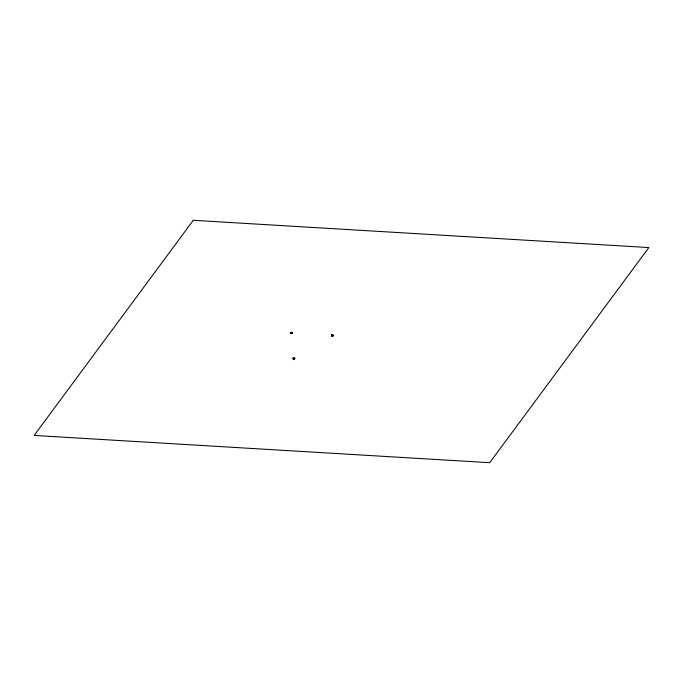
<?xml version="1.0" encoding="UTF-8"?>
<svg xmlns="http://www.w3.org/2000/svg" width="683" height="683" viewBox="0 0 683 683"><rect width="100%" height="100%" fill="white"/><g stroke="black" fill="none" stroke-linecap="round" stroke-linejoin="round"><path stroke-width="1.02" d="M294.962 357.943L294.1 358.942L294.142 358.097M293.058 358.865L293.895 359.548L294.091 358.336M331.639 334.969L332.86 336.138L332.373 335.336L333.21 335.421L332.86 336.138L331.742 336.045M292.384 332.467L291.393 333.663L290.54 333.543M331.742 335.712L332.86 336.138L332.399 334.73M294.885 358.242L293.895 359.548L293.161 358.08M292 332.911L291.393 333.663L290.881 332.689L291.376 332.305M291.598 333.244L291.803 332.621M291.539 333.184L290.616 333.347M292.392 332.621C291.88 334.226 290.318 333.15 291.453 332.271M293.955 358.379L293.494 358.788L293.101 358.336M293.912 358.874L293.442 359.292L293.024 358.601M293.408 359.019L293.861 358.609M294.168 358.259L293.485 358.464L293.895 359.548M291.436 332.51L290.557 333.022M293.852 358.49L294.364 358.344M332.869 335.558L332.817 334.977M332.732 335.336L332.672 334.772M290.531 332.809L291.539 332.886M332.408 335.908L331.503 335.848M331.614 335.455L332.382 335.686L331.4 334.807M293.724 358.908L293.186 357.755M193.272 220.302L34.15 435.438L489.728 462.698L648.85 247.562L193.272 220.302"/></g></svg>
